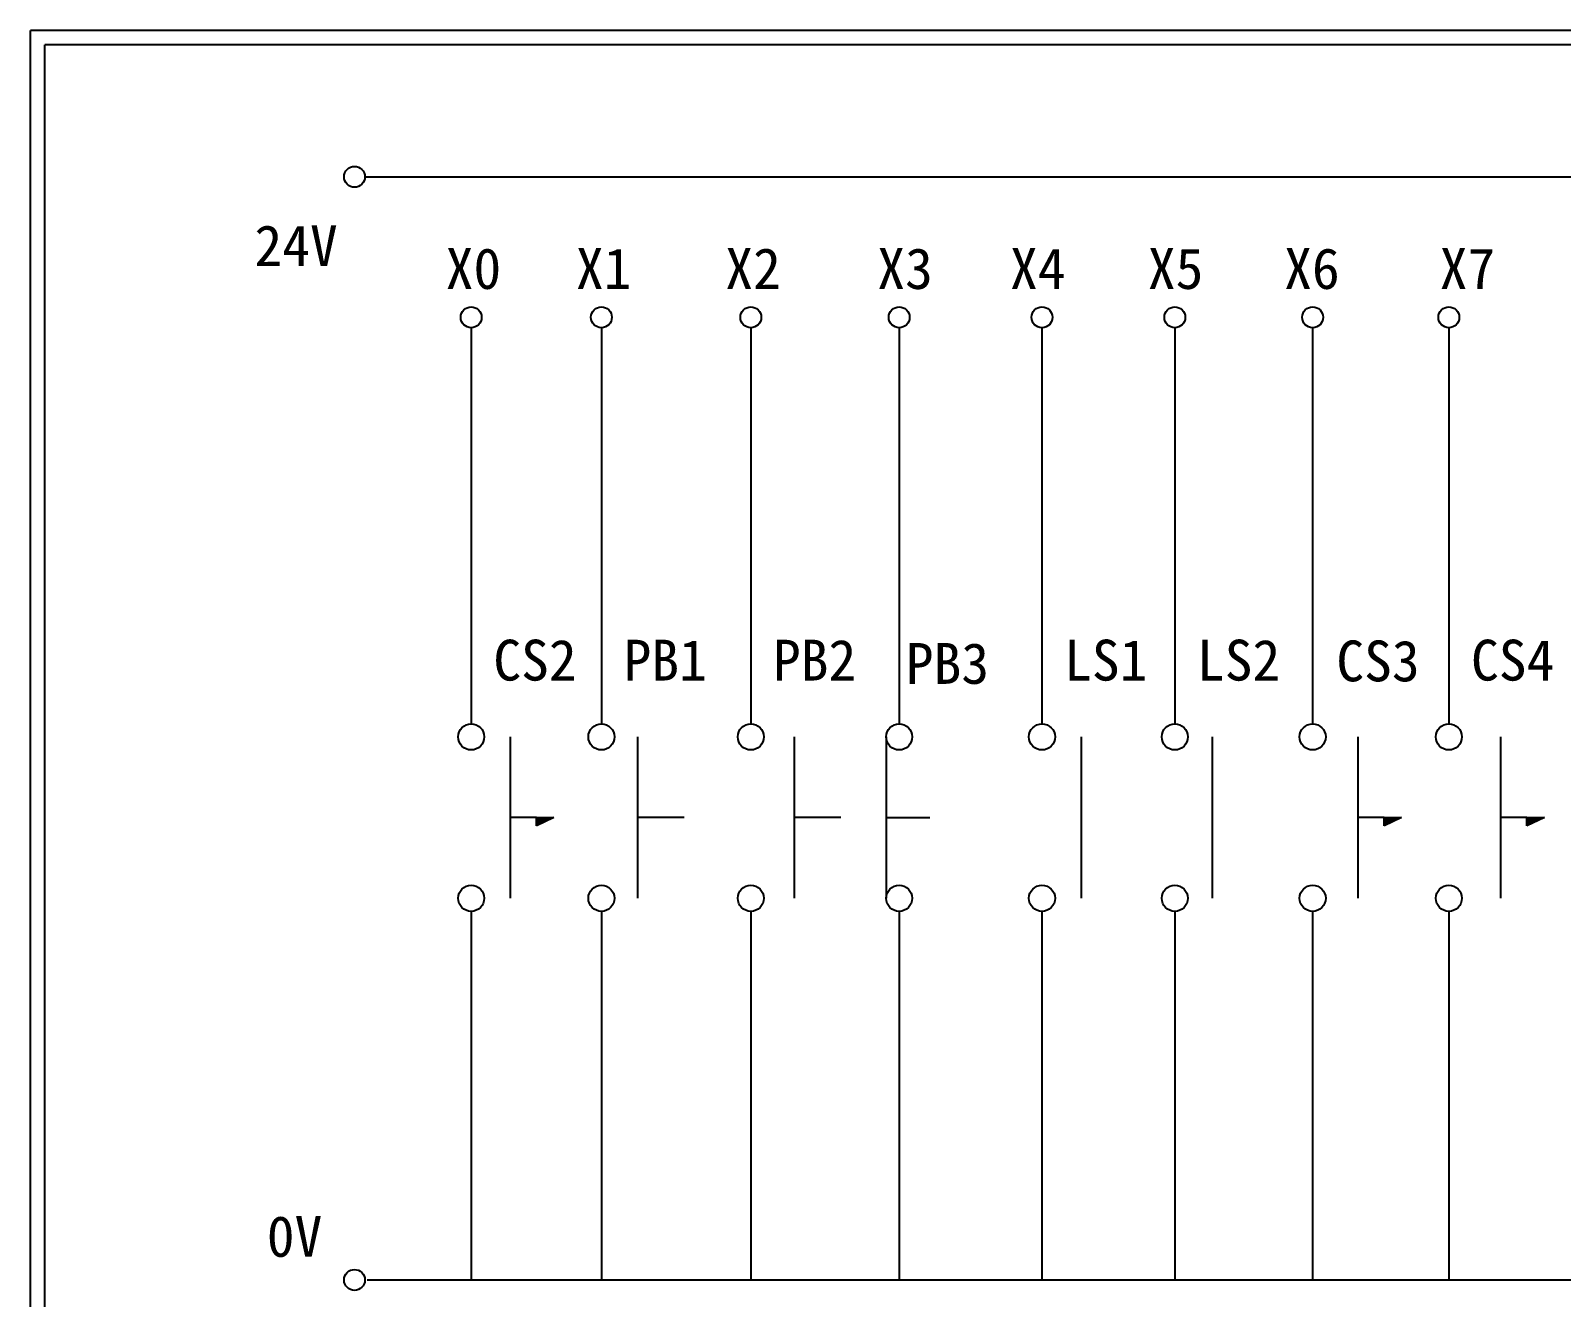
# Model space of a CAD drawing. Extents: x 10 to 297, y 3 to 207.
# Drawn here: x 10 to 144.9, y 95.3 to 207 of the extents above; entities that cross this region are included whole.
import ezdxf

# ---------------------------------------------------------------- set-up
doc = ezdxf.new("R2010")
doc.units = 0
doc.layers.add('圖框層', color=7, linetype='CONTINUOUS')
doc.layers.add('標尺寸層', color=3, linetype='CONTINUOUS')
doc.styles.add('STSL', font='KAIU.TTF')

msp = doc.modelspace()

# ---------------------------------------------------------------- hatches: boundary and pattern name
at = {"layer": '標尺寸層'}
for points in [[(54.61, 136.86), (54.61, 137.58), (56.14, 137.58)], [(129.32, 136.86), (129.32, 137.58), (130.85, 137.58)], [(141.91, 136.86), (141.91, 137.58), (143.45, 137.58)]]:
    msp.add_hatch(color=7, dxfattribs=at).paths.add_polyline_path(points)

# ---------------------------------------------------------------- linework, layer by layer
at = {"layer": '圖框層', "color": 7}
for p, q in [((297, 206.97), (10, 206.97)), ((10, 3), (10, 206.97)), ((295.75, 205.72), (11.25, 205.72)), ((11.25, 4.25), (11.25, 205.72))]:
    msp.add_line(p, q, dxfattribs=at)
at = {"layer": '標尺寸層', "color": 6}
for p, q in [((39.47, 194.08), (265.76, 194.08)), ((48.84, 180.77), (48.84, 145.84)), ((60.32, 180.77), (60.32, 145.84)), ((73.49, 180.77), (73.49, 145.84)), ((86.57, 180.77), (86.57, 145.84)), ((99.16, 180.77), (99.16, 145.84)), ((110.87, 180.77), (110.87, 145.84)), ((123.02, 180.77), (123.02, 145.84)), ((135.03, 180.77), (135.03, 145.84)), ((135.03, 180.77), (135.03, 145.84)), ((48.84, 129.31), (48.84, 96.81)), ((60.32, 129.31), (60.32, 96.81)), ((73.49, 129.31), (73.49, 96.81)), ((86.57, 129.31), (86.57, 96.81)), ((99.16, 129.31), (99.16, 96.81)), ((110.87, 129.31), (110.87, 96.81)), ((123.02, 129.31), (123.02, 96.81)), ((135.03, 129.31), (135.03, 96.81)), ((39.68, 96.81), (263.37, 96.81))]:
    msp.add_line(p, q, dxfattribs=at)
at = {"layer": '標尺寸層', "color": 7}
for p, q in [((52.28, 144.69), (52.28, 130.46)), ((63.53, 130.46), (63.53, 144.69)), ((77.34, 130.46), (77.34, 144.69)), ((85.42, 144.69), (85.42, 130.46)), ((102.63, 130.46), (102.63, 144.69)), ((114.18, 130.46), (114.18, 144.69)), ((126.99, 144.69), (126.99, 130.46)), ((139.59, 144.69), (139.59, 130.46)), ((54.61, 137.58), (52.28, 137.58)), ((54.61, 137.58), (56.14, 137.58)), ((56.14, 137.58), (54.61, 136.86)), ((54.61, 136.86), (54.61, 137.58)), ((67.61, 137.58), (63.53, 137.58)), ((81.42, 137.58), (77.34, 137.58)), ((85.42, 137.58), (89.28, 137.58)), ((129.32, 137.58), (126.99, 137.58)), ((129.32, 137.58), (130.85, 137.58)), ((130.85, 137.58), (129.32, 136.86)), ((129.32, 136.86), (129.32, 137.58)), ((141.91, 137.58), (139.59, 137.58)), ((141.91, 137.58), (143.45, 137.58)), ((143.45, 137.58), (141.91, 136.86)), ((141.91, 136.86), (141.91, 137.58))]:
    msp.add_line(p, q, dxfattribs=at)
at = {"layer": '標尺寸層', "color": 6}
msp.add_circle((38.55, 194.08), 0.92, dxfattribs=at)
at = {"layer": '標尺寸層', "color": 7}
for centre, radius in [((48.84, 181.69), 0.92), ((60.32, 181.69), 0.92), ((73.49, 181.69), 0.92), ((73.49, 181.69), 0.92), ((86.57, 181.69), 0.92), ((99.16, 181.69), 0.92), ((110.87, 181.69), 0.92), ((123.02, 181.69), 0.92), ((135.03, 181.69), 0.92), ((48.84, 144.69), 1.15), ((60.32, 144.69), 1.15), ((73.49, 144.69), 1.15), ((86.57, 144.69), 1.15), ((99.16, 144.69), 1.15), ((110.87, 144.69), 1.15), ((123.02, 144.69), 1.15), ((135.03, 144.69), 1.15), ((48.84, 130.46), 1.15), ((60.32, 130.46), 1.15), ((73.49, 130.46), 1.15), ((86.57, 130.46), 1.15), ((99.16, 130.46), 1.15), ((110.87, 130.46), 1.15), ((123.02, 130.46), 1.15), ((135.03, 130.46), 1.15), ((38.55, 96.81), 0.92)]:
    msp.add_circle(centre, radius, dxfattribs=at)

# ---------------------------------------------------------------- texts
at = {"layer": '圖框層', "color": 6, "style": 'STSL'}
for s, p in [('24V', (29.73, 186.21)), ('0V', (30.82, 98.85))]:
    msp.add_text(s, height=3.6, dxfattribs=at).set_placement(p)
at = {"layer": '圖框層', "color": 4, "style": 'STSL'}
for s, p in [('X0', (46.59, 184.19)), ('X1', (58.07, 184.19)), ('X2', (71.24, 184.19)), ('X3', (84.64, 184.19)), ('X4', (96.34, 184.19)), ('X5', (108.49, 184.19)), ('X6', (120.51, 184.19)), ('X7', (134.22, 184.19)), ('CS2', (50.79, 149.66)), ('PB1', (62.27, 149.66)), ('PB2', (75.44, 149.66)), ('PB3', (87.15, 149.37)), ('LS1', (101.11, 149.66)), ('LS2', (112.82, 149.66)), ('CS3', (125.11, 149.59)), ('CS4', (136.98, 149.66))]:
    msp.add_text(s, height=3.6, dxfattribs=at).set_placement(p)

doc.saveas('drawing.dxf')
